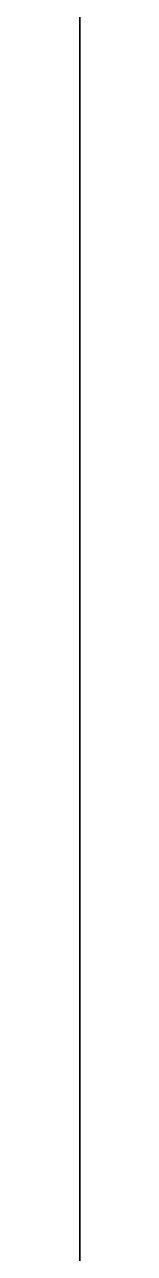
# Model space of a CAD drawing. Header units: millimetres. Extents: x 0 to 2114, y 0 to 2886.
# Drawn here: x 526.878 to 526.8781, y 2160.5128 to 2160.6312 of the extents above; entities that cross this region are included whole.
import ezdxf

# ---------------------------------------------------------------- set-up
doc = ezdxf.new("R2010")
doc.units = ezdxf.units.MM
doc.layers.add('Blocks', color=7, linetype='Continuous')
doc.layers.add('Blocks$Inner', color=7, linetype='Continuous', lineweight=25, true_color=0x007f00)
doc.layers.add('Blocks$Outline', color=7, linetype='Continuous', lineweight=35, true_color=0xff3f3f)

# ---------------------------------------------------------------- blocks, each defined once
blk = doc.blocks.new('Verus Stool Office Chair Front')
at = {"layer": 'Blocks$Inner'}
for points in [[(526.87805, 575.1682), (526.87805, 575.19248), (526.87805, 576.09471), (526.87805, 577.0097), (526.87805, 577.93597), (526.87805, 578.87206), (526.87805, 579.81646), (526.87805, 580.76766)], [(526.87805, 580.93049), (526.87805, 579.36425), (526.87805, 577.911), (526.87805, 576.57307), (526.87805, 575.3526), (526.87805, 574.25154), (526.87805, 573.27165), (526.87805, 572.4145), (526.87805, 571.9835), (526.87805, 569.88088), (526.87805, 568.17794), (526.87805, 566.8774), (526.87805, 565.98135), (526.87805, 565.49121), (526.87805, 565.39008)]]:
    blk.add_lwpolyline(points, dxfattribs=at)
blk.add_open_spline([(526.0864, 580.37974), (526.25499, 580.39954), (526.53852, 580.46395), (526.81241, 580.64629), (526.8751, 580.82556), (526.87805, 580.93049)], degree=3, dxfattribs=at)
at = {"layer": 'Blocks$Outline'}
blk.add_lwpolyline([(526.87805, 580.63148), (526.87805, 579.81646), (526.87805, 578.87206), (526.87805, 577.93597), (526.87805, 577.0097), (526.87805, 576.09471), (526.87805, 575.19248), (526.87805, 575.1682)], dxfattribs=at)

msp = doc.modelspace()

# ---------------------------------------------------------------- block references
at = {"layer": 'Blocks'}
msp.add_blockref('Verus Stool Office Chair Front', (0, 1580.21122), dxfattribs=at)

doc.saveas('drawing.dxf')
